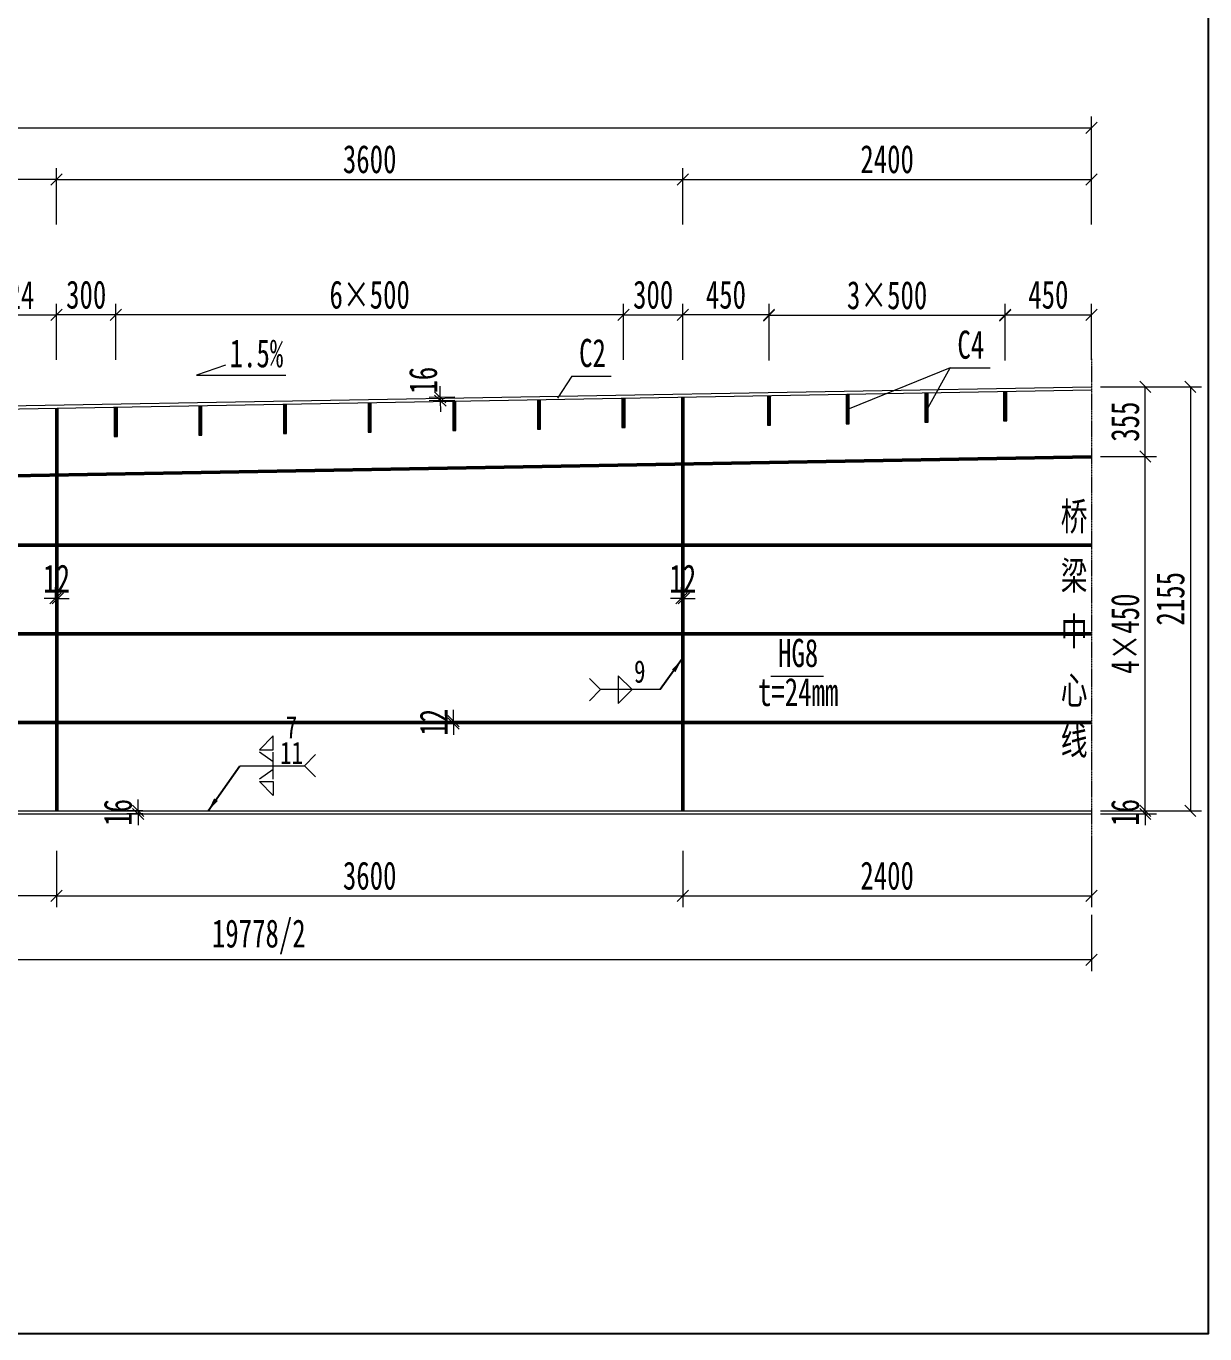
# Model space of a CAD drawing. Header units: millimetres. Extents: x -89049 to 410567, y -307459 to -100425.
# Drawn here: x 206561 to 212550, y -127671 to -121026 of the extents above; entities that cross this region are included whole.
import ezdxf
from ezdxf.enums import TextEntityAlignment as Align

# ---------------------------------------------------------------- set-up
doc = ezdxf.new("R2010")
doc.units = ezdxf.units.MM
doc.linetypes.add('CENTER2', pattern=[28.575, 19.05, -3.175, 3.175, -3.175])
doc.layers.get('Defpoints').update_dxf_attribs({"color": 8})
for name, color, linetype, lineweight in [('Dim', 4, 'Continuous', 15), ('中心线', 2, 'CENTER2', 15), ('文字', 7, 'Continuous', 15), ('细实线', 4, 'Continuous', 15), ('钢板细线', 6, 'Continuous', 15)]:
    doc.layers.add(name, color=color, linetype=linetype, lineweight=lineweight)
doc.layers.add('Text', color=4, linetype='Continuous')
doc.styles.add('111', font='', dxfattribs={"width": 0.7})
doc.styles.add('BM_Dim', font='', dxfattribs={"width": 0.85})
doc.styles.add('SMEDI', font='', dxfattribs={"width": 0.75})
doc.styles.get("Standard").update_dxf_attribs({"font": ''})
doc.styles.get('111').set_extended_font_data('仿宋_GB2312')
doc.styles.get('BM_Dim').set_extended_font_data('仿宋_GB2312')
doc.styles.get('SMEDI').set_extended_font_data('仿宋_GB2312')
doc.styles.get('Standard').set_extended_font_data('仿宋_GB2312')
doc.dimstyles.new('200', dxfattribs={"dimscale": 0, "dimtxt": 2.5, "dimasz": 1, "dimexe": 1, "dimexo": 1, "dimgap": 0.6, "dimtad": 1, "dimdec": 0, "dimdsep": 46, "dimtxsty": '111', "dimblk": 'OBLIQUE', "dimcen": 0, "dimclrd": 4, "dimclre": 4, "dimclrt": 4, "dimadec": 1, "dimazin": 2, "dimtfac": 1, "dimtdec": 0, "dimtix": 1, "dimtmove": 2, "dimatfit": 3, "dimfxl": 4, "dimfxlon": 1, "dimtolj": 1, "dimlwd": -1, "dimlwe": -1, "dimarcsym": 0})
doc.dimstyles.new('MSteel_1.0_1.0', dxfattribs={"dimtxt": 3, "dimasz": 1.2, "dimexe": 1, "dimexo": 1, "dimgap": 1, "dimtad": 3, "dimtoh": 1, "dimdec": 0, "dimzin": 0, "dimdsep": 46, "dimtxsty": 'Standard', "dimblk": 'ARCHTICK', "dimcen": 0.09, "dimclrd": 3, "dimclre": 3, "dimadec": 0, "dimazin": 0, "dimtfac": 1, "dimtdec": 4, "dimtofl": 0, "dimtmove": 0, "dimatfit": 3, "dimfxl": 1, "dimtolj": 1, "dimtzin": 0, "dimarcsym": 0})

# ---------------------------------------------------------------- blocks, each defined once
blk = doc.blocks.new('_Oblique')
at = {"color": 0, "linetype": 'ByBlock', "lineweight": -2}
blk.add_line((-0.5, -0.5), (0.5, 0.5), dxfattribs=at)
blk = doc.blocks.new('*D1226')
at = {"layer": 'Defpoints', "color": 0}
for p in [(211704.8, -122858.5), (211705, -125013.5), (212476.4, -125013.5)]:
    blk.add_point(p, dxfattribs=at)
at = {"layer": '细实线', "color": 4}
for p, q in [((212247.9, -122858.5), (212533.6, -122858.5)), ((212476.4, -122858.5), (212476.4, -125013.5)), ((212247.9, -125013.5), (212533.6, -125013.5))]:
    blk.add_line(p, q, dxfattribs=at)
at = {"layer": '细实线', "color": 4, "xscale": 57.14285714285715, "yscale": 57.14285714285715, "zscale": 57.14285714285715}
for p, rotation in [((212476.4, -122858.5), 90), ((212476.4, -125013.5), 270)]:
    blk.add_blockref('_Oblique', p, dxfattribs=dict(at, rotation=rotation))
at = {"layer": '细实线', "color": 4, "insert": (212375.7, -123936), "char_height": 142.86, "attachment_point": 5, "rotation": 90, "style": '111'}
blk.add_mtext('\\A1;2155', dxfattribs=at)
blk = doc.blocks.new('*D1227')
at = {"layer": 'Defpoints', "color": 0}
for p in [(207130, -125029.5), (207210.9, -125013.5), (207210.9, -125029.5)]:
    blk.add_point(p, dxfattribs=at)
at = {"layer": '细实线', "color": 4}
for p, q in [((207130, -125013.5), (207130, -124956.3)), ((207153.8, -125013.5), (207072.9, -125013.5)), ((207153.8, -125029.5), (207072.9, -125029.5)), ((207130, -125013.5), (207130, -125029.5)), ((207130, -125029.5), (207130, -125086.6))]:
    blk.add_line(p, q, dxfattribs=at)
at = {"layer": '细实线', "color": 4, "xscale": 57.14285714285715, "yscale": 57.14285714285715, "zscale": 57.14285714285715}
for p, rotation in [((207130, -125013.5), 270), ((207130, -125029.5), 90)]:
    blk.add_blockref('_Oblique', p, dxfattribs=dict(at, rotation=rotation))
at = {"layer": '细实线', "color": 4, "insert": (207027.8, -125021.5), "char_height": 142.86, "attachment_point": 5, "rotation": 90, "style": '111'}
blk.add_mtext('\\A1;16', dxfattribs=at)
blk = doc.blocks.new('*D1228')
at = {"layer": 'Defpoints', "color": 0}
for p in [(206710, -123950.8), (206722, -123933.8), (206722, -123950.8)]:
    blk.add_point(p, dxfattribs=at)
at = {"layer": '细实线', "color": 4}
for p, q in [((206710, -123933.8), (206710, -123876.6)), ((206722, -123933.8), (206722, -123876.6)), ((206710, -123933.8), (206652.9, -123933.8)), ((206710, -123933.8), (206722, -123933.8)), ((206722, -123933.8), (206779.2, -123933.8))]:
    blk.add_line(p, q, dxfattribs=at)
at = {"layer": '细实线', "color": 4, "xscale": 57.14285714285715, "yscale": 57.14285714285715, "zscale": 57.14285714285715}
blk.add_blockref('_Oblique', (206710, -123933.8), dxfattribs=at)
at = {"layer": '细实线', "color": 4, "xscale": 57.14285714285715, "yscale": 57.14285714285715, "zscale": 57.14285714285715, "rotation": 180}
blk.add_blockref('_Oblique', (206722, -123933.8), dxfattribs=at)
at = {"layer": '细实线', "color": 4, "insert": (206716, -123833.1), "char_height": 142.86, "attachment_point": 5, "style": '111'}
blk.add_mtext('\\A1;12', dxfattribs=at)
blk = doc.blocks.new('*D1229')
at = {"layer": 'Defpoints', "color": 0}
for p in [(209897.4, -125013.5), (211974.2, -125076.9), (211974.2, -125445.8)]:
    blk.add_point(p, dxfattribs=at)
at = {"layer": '细实线', "color": 4}
for p, q in [((209897.4, -125217.2), (209897.4, -125502.9)), ((211974.2, -125217.2), (211974.2, -125502.9)), ((209897.4, -125445.8), (211974.2, -125445.8))]:
    blk.add_line(p, q, dxfattribs=at)
at = {"layer": '细实线', "color": 4, "xscale": 57.14285714285715, "yscale": 57.14285714285715, "zscale": 57.14285714285715, "rotation": 180}
blk.add_blockref('_Oblique', (209897.4, -125445.8), dxfattribs=at)
at = {"layer": '细实线', "color": 4, "xscale": 57.14285714285715, "yscale": 57.14285714285715, "zscale": 57.14285714285715}
blk.add_blockref('_Oblique', (211974.2, -125445.8), dxfattribs=at)
at = {"layer": '细实线', "color": 4, "insert": (210935.8, -125343.6), "char_height": 142.86, "attachment_point": 5, "style": '111'}
blk.add_mtext('\\A1;2400', dxfattribs=at)
blk = doc.blocks.new('*D1230')
at = {"layer": 'Defpoints', "color": 0}
for p in [(206716, -125013.5), (209897.4, -125013.5), (209897.4, -125445.8)]:
    blk.add_point(p, dxfattribs=at)
at = {"layer": '细实线', "color": 4}
for p, q in [((206716, -125217.2), (206716, -125502.9)), ((209897.4, -125217.2), (209897.4, -125502.9)), ((206716, -125445.8), (209897.4, -125445.8))]:
    blk.add_line(p, q, dxfattribs=at)
at = {"layer": '细实线', "color": 4, "xscale": 57.14285714285715, "yscale": 57.14285714285715, "zscale": 57.14285714285715, "rotation": 180}
blk.add_blockref('_Oblique', (206716, -125445.8), dxfattribs=at)
at = {"layer": '细实线', "color": 4, "xscale": 57.14285714285715, "yscale": 57.14285714285715, "zscale": 57.14285714285715}
blk.add_blockref('_Oblique', (209897.4, -125445.8), dxfattribs=at)
at = {"layer": '细实线', "color": 4, "insert": (208306.7, -125343.6), "char_height": 142.86, "attachment_point": 5, "style": '111'}
blk.add_mtext('\\A1;3600', dxfattribs=at)
blk = doc.blocks.new('*D1231')
at = {"layer": 'Defpoints', "color": 0}
for p in [(203512.4, -125033.5), (206716, -125013.5), (203512.4, -125445.8)]:
    blk.add_point(p, dxfattribs=at)
at = {"layer": '细实线', "color": 4}
for p, q in [((203512.4, -125217.2), (203512.4, -125502.9)), ((206716, -125217.2), (206716, -125502.9)), ((206716, -125445.8), (203512.4, -125445.8))]:
    blk.add_line(p, q, dxfattribs=at)
at = {"layer": '细实线', "color": 4, "xscale": 57.14285714285715, "yscale": 57.14285714285715, "zscale": 57.14285714285715, "rotation": 180}
blk.add_blockref('_Oblique', (203512.4, -125445.8), dxfattribs=at)
at = {"layer": '细实线', "color": 4, "xscale": 57.14285714285715, "yscale": 57.14285714285715, "zscale": 57.14285714285715}
blk.add_blockref('_Oblique', (206716, -125445.8), dxfattribs=at)
at = {"layer": '细实线', "color": 4, "insert": (205114.2, -125343.6), "char_height": 142.86, "attachment_point": 5, "style": '111'}
blk.add_mtext('\\A1;3889', dxfattribs=at)
blk = doc.blocks.new('*D1232')
at = {"layer": 'Defpoints', "color": 0}
for p in [(203512.4, -125033.5), (211974, -125228.6), (203512.4, -125770.4)]:
    blk.add_point(p, dxfattribs=at)
at = {"layer": '细实线', "color": 4}
for p, q in [((203512.4, -125541.8), (203512.4, -125827.6)), ((211974, -125541.8), (211974, -125827.6)), ((211974, -125770.4), (203512.4, -125770.4))]:
    blk.add_line(p, q, dxfattribs=at)
at = {"layer": '细实线', "color": 4, "xscale": 57.14285714285715, "yscale": 57.14285714285715, "zscale": 57.14285714285715, "rotation": 180}
blk.add_blockref('_Oblique', (203512.4, -125770.4), dxfattribs=at)
at = {"layer": '细实线', "color": 4, "xscale": 57.14285714285715, "yscale": 57.14285714285715, "zscale": 57.14285714285715}
blk.add_blockref('_Oblique', (211974, -125770.4), dxfattribs=at)
at = {"layer": '细实线', "color": 4, "insert": (207743.2, -125653.9), "char_height": 142.857, "attachment_point": 5, "style": '111'}
blk.add_mtext('\\A1;19778/2', dxfattribs=at)
blk = doc.blocks.new('*D1233')
at = {"layer": 'Defpoints', "color": 0}
for p in [(208665.5, -122928.9), (208796.6, -122911), (208796.8, -122927)]:
    blk.add_point(p, dxfattribs=at)
at = {"layer": '细实线', "color": 4}
for p, q in [((208665.2, -122912.9), (208664.4, -122855.8)), ((208739.4, -122911.8), (208608.1, -122913.8)), ((208739.7, -122927.8), (208608.3, -122929.8)), ((208665.2, -122912.9), (208665.5, -122928.9)), ((208665.5, -122928.9), (208666.3, -122986.1))]:
    blk.add_line(p, q, dxfattribs=at)
at = {"layer": '细实线', "color": 4, "xscale": 57.14285714285715, "yscale": 57.14285714285715, "zscale": 57.14285714285715}
for p, rotation in [((208665.2, -122912.9), 270.8593722436541), ((208665.5, -122928.9), 90.85937224365405)]:
    blk.add_blockref('_Oblique', p, dxfattribs=dict(at, rotation=rotation))
at = {"layer": '细实线', "color": 4, "insert": (208579.2, -122825.5), "char_height": 142.86, "attachment_point": 5, "rotation": 90.85937, "style": '111'}
blk.add_mtext('\\A1;16', dxfattribs=at)
blk = doc.blocks.new('*D1234')
at = {"layer": 'Defpoints', "color": 0}
for p in [(211802.6, -123213.5), (212247.7, -123213.5), (211802.9, -125013.5)]:
    blk.add_point(p, dxfattribs=at)
at = {"layer": '细实线', "color": 4}
for p, q in [((212019.1, -123213.5), (212304.8, -123213.5)), ((212247.7, -125013.5), (212247.7, -123213.5)), ((212019.1, -125013.5), (212304.8, -125013.5))]:
    blk.add_line(p, q, dxfattribs=at)
at = {"layer": '细实线', "color": 4, "xscale": 57.14285714285715, "yscale": 57.14285714285715, "zscale": 57.14285714285715}
for p, rotation in [((212247.7, -123213.5), 90), ((212247.7, -125013.5), 270)]:
    blk.add_blockref('_Oblique', p, dxfattribs=dict(at, rotation=rotation))
at = {"layer": '细实线', "color": 4, "insert": (212145.5, -124113.5), "char_height": 142.86, "attachment_point": 5, "rotation": 90, "style": '111'}
blk.add_mtext('\\A1;4×450', dxfattribs=at)
blk = doc.blocks.new('*D1235')
at = {"layer": 'Defpoints', "color": 0}
for p in [(211802.6, -122858.5), (212247.7, -122858.5), (211802.9, -123213.5)]:
    blk.add_point(p, dxfattribs=at)
at = {"layer": '细实线', "color": 4}
for p, q in [((212019.1, -122858.5), (212304.8, -122858.5)), ((212247.7, -123213.5), (212247.7, -122858.5)), ((212019.1, -123213.5), (212304.8, -123213.5))]:
    blk.add_line(p, q, dxfattribs=at)
at = {"layer": '细实线', "color": 4, "xscale": 57.14285714285715, "yscale": 57.14285714285715, "zscale": 57.14285714285715}
for p, rotation in [((212247.7, -122858.5), 90), ((212247.7, -123213.5), 270)]:
    blk.add_blockref('_Oblique', p, dxfattribs=dict(at, rotation=rotation))
at = {"layer": '细实线', "color": 4, "insert": (212145.5, -123036), "char_height": 142.86, "attachment_point": 5, "rotation": 90, "style": '111'}
blk.add_mtext('\\A1;355', dxfattribs=at)
blk = doc.blocks.new('*D1236')
at = {"layer": 'Defpoints', "color": 0}
for p in [(211802.6, -125013.5), (211802.9, -125029.5), (212247.7, -125029.5)]:
    blk.add_point(p, dxfattribs=at)
at = {"layer": '细实线', "color": 4}
for p, q in [((212247.7, -125013.5), (212247.7, -124956.3)), ((212019.1, -125013.5), (212304.8, -125013.5)), ((212019.1, -125029.5), (212304.8, -125029.5)), ((212247.7, -125013.5), (212247.7, -125029.5)), ((212247.7, -125029.5), (212247.7, -125086.6))]:
    blk.add_line(p, q, dxfattribs=at)
at = {"layer": '细实线', "color": 4, "xscale": 57.14285714285715, "yscale": 57.14285714285715, "zscale": 57.14285714285715}
for p, rotation in [((212247.7, -125013.5), 270), ((212247.7, -125029.5), 90)]:
    blk.add_blockref('_Oblique', p, dxfattribs=dict(at, rotation=rotation))
at = {"layer": '细实线', "color": 4, "insert": (212145.5, -125021.5), "char_height": 142.86, "attachment_point": 5, "rotation": 90, "style": '111'}
blk.add_mtext('\\A1;16', dxfattribs=at)
blk = doc.blocks.new('*D1237')
at = {"layer": 'Defpoints', "color": 0}
for p in [(209891.4, -123950.8), (209903.4, -123933.8), (209903.4, -123950.8)]:
    blk.add_point(p, dxfattribs=at)
at = {"layer": '细实线', "color": 4}
for p, q in [((209891.4, -123933.8), (209891.4, -123876.6)), ((209903.4, -123933.8), (209903.4, -123876.6)), ((209891.4, -123933.8), (209834.3, -123933.8)), ((209891.4, -123933.8), (209903.4, -123933.8)), ((209903.4, -123933.8), (209960.6, -123933.8))]:
    blk.add_line(p, q, dxfattribs=at)
at = {"layer": '细实线', "color": 4, "xscale": 57.14285714285715, "yscale": 57.14285714285715, "zscale": 57.14285714285715}
blk.add_blockref('_Oblique', (209891.4, -123933.8), dxfattribs=at)
at = {"layer": '细实线', "color": 4, "xscale": 57.14285714285715, "yscale": 57.14285714285715, "zscale": 57.14285714285715, "rotation": 180}
blk.add_blockref('_Oblique', (209903.4, -123933.8), dxfattribs=at)
at = {"layer": '细实线', "color": 4, "insert": (209897.4, -123833.1), "char_height": 142.86, "attachment_point": 5, "style": '111'}
blk.add_mtext('\\A1;12', dxfattribs=at)
blk = doc.blocks.new('*D1239')
at = {"layer": 'Defpoints', "color": 0}
for p in [(208376.5, -124557.5), (208376.5, -124569.5), (208732.5, -124569.5)]:
    blk.add_point(p, dxfattribs=at)
at = {"layer": '细实线', "color": 4}
for p, q in [((208732.5, -124557.5), (208732.5, -124500.3)), ((208503.9, -124557.5), (208789.6, -124557.5)), ((208503.9, -124569.5), (208789.6, -124569.5)), ((208732.5, -124557.5), (208732.5, -124569.5)), ((208732.5, -124569.5), (208732.5, -124626.6))]:
    blk.add_line(p, q, dxfattribs=at)
at = {"layer": '细实线', "color": 4, "xscale": 57.14285714285715, "yscale": 57.14285714285715, "zscale": 57.14285714285715}
for p, rotation in [((208732.5, -124557.5), 270), ((208732.5, -124569.5), 90)]:
    blk.add_blockref('_Oblique', p, dxfattribs=dict(at, rotation=rotation))
at = {"layer": '细实线', "color": 4, "insert": (208631.8, -124563.5), "char_height": 142.86, "attachment_point": 5, "rotation": 90, "style": '111'}
blk.add_mtext('\\A1;12', dxfattribs=at)
blk = doc.blocks.new('*D1245')
at = {"layer": 'Defpoints', "color": 0}
for p in [(211974, -121542.4), (190651.3, -121716.4), (211974, -123001.7)]:
    blk.add_point(p, dxfattribs=at)
at = {"layer": '细实线', "color": 4}
for p, q in [((190651.3, -121659.3), (190651.3, -121485.3)), ((211974, -121771), (211974, -121485.3)), ((190651.3, -121542.4), (211974, -121542.4))]:
    blk.add_line(p, q, dxfattribs=at)
at = {"layer": '细实线', "color": 4, "xscale": 57.14285714285715, "yscale": 57.14285714285715, "zscale": 57.14285714285715, "rotation": 180}
blk.add_blockref('_Oblique', (190651.3, -121542.4), dxfattribs=at)
at = {"layer": '细实线', "color": 4, "xscale": 57.14285714285715, "yscale": 57.14285714285715, "zscale": 57.14285714285715}
blk.add_blockref('_Oblique', (211974, -121542.4), dxfattribs=at)
at = {"layer": '细实线', "color": 4, "insert": (201312.6, -121440.2), "char_height": 142.86, "attachment_point": 5, "style": '111'}
blk.add_mtext('\\A1;22750', dxfattribs=at)
blk = doc.blocks.new('*D1290')
at = {"layer": 'Defpoints', "color": 0}
for p in [(203853.5, -121805.1), (206716, -122971.5), (203853.5, -123001.7)]:
    blk.add_point(p, dxfattribs=at)
at = {"layer": '细实线', "color": 4}
for p, q in [((203853.5, -122033.7), (203853.5, -121748)), ((206716, -122033.7), (206716, -121748)), ((206716, -121805.1), (203853.5, -121805.1))]:
    blk.add_line(p, q, dxfattribs=at)
at = {"layer": '细实线', "color": 4, "xscale": 57.14285714285715, "yscale": 57.14285714285715, "zscale": 57.14285714285715, "rotation": 180}
blk.add_blockref('_Oblique', (203853.5, -121805.1), dxfattribs=at)
at = {"layer": '细实线', "color": 4, "xscale": 57.14285714285715, "yscale": 57.14285714285715, "zscale": 57.14285714285715}
blk.add_blockref('_Oblique', (206716, -121805.1), dxfattribs=at)
at = {"layer": '细实线', "color": 4, "insert": (205284.8, -121702.9), "char_height": 142.86, "attachment_point": 5, "style": '111'}
blk.add_mtext('\\A1;3548', dxfattribs=at)
blk = doc.blocks.new('*D1291')
at = {"layer": 'Defpoints', "color": 0}
for p in [(209897.4, -121805.1), (206716, -122971.5), (209897.4, -122971.5)]:
    blk.add_point(p, dxfattribs=at)
at = {"layer": '细实线', "color": 4}
for p, q in [((206716, -122033.7), (206716, -121748)), ((209897.4, -122033.7), (209897.4, -121748)), ((206716, -121805.1), (209897.4, -121805.1))]:
    blk.add_line(p, q, dxfattribs=at)
at = {"layer": '细实线', "color": 4, "xscale": 57.14285714285715, "yscale": 57.14285714285715, "zscale": 57.14285714285715, "rotation": 180}
blk.add_blockref('_Oblique', (206716, -121805.1), dxfattribs=at)
at = {"layer": '细实线', "color": 4, "xscale": 57.14285714285715, "yscale": 57.14285714285715, "zscale": 57.14285714285715}
blk.add_blockref('_Oblique', (209897.4, -121805.1), dxfattribs=at)
at = {"layer": '细实线', "color": 4, "insert": (208306.7, -121702.9), "char_height": 142.86, "attachment_point": 5, "style": '111'}
blk.add_mtext('\\A1;3600', dxfattribs=at)
blk = doc.blocks.new('*D1292')
at = {"layer": 'Defpoints', "color": 0}
for p in [(211974, -121805.1), (209897.4, -122965.5), (211974, -122965.5)]:
    blk.add_point(p, dxfattribs=at)
at = {"layer": '细实线', "color": 4}
for p, q in [((209897.4, -122033.7), (209897.4, -121748)), ((211974, -122033.7), (211974, -121748)), ((209897.4, -121805.1), (211974, -121805.1))]:
    blk.add_line(p, q, dxfattribs=at)
at = {"layer": '细实线', "color": 4, "xscale": 57.14285714285715, "yscale": 57.14285714285715, "zscale": 57.14285714285715, "rotation": 180}
blk.add_blockref('_Oblique', (209897.4, -121805.1), dxfattribs=at)
at = {"layer": '细实线', "color": 4, "xscale": 57.14285714285715, "yscale": 57.14285714285715, "zscale": 57.14285714285715}
blk.add_blockref('_Oblique', (211974, -121805.1), dxfattribs=at)
at = {"layer": '细实线', "color": 4, "insert": (210935.7, -121702.9), "char_height": 142.86, "attachment_point": 5, "style": '111'}
blk.add_mtext('\\A1;2400', dxfattribs=at)
blk = doc.blocks.new('_ArchTick')
at = {"color": 0, "linetype": 'ByBlock', "const_width": 0.15}
blk.add_lwpolyline([(-0.5, -0.5), (0.5, 0.5)], dxfattribs=at)
blk = doc.blocks.new('角焊缝1')
at = {"layer": 'Dim'}
blk.add_line((-3101.17, 370.22), (-3106.48, 370.22), dxfattribs=at)
blk.add_lwpolyline([(-3107.48, 369.22), (-3106.48, 370.22), (-3107.48, 371.22)], dxfattribs=at)
blk.add_lwpolyline([(-3104.91, 371.45), (-3104.91, 368.99), (-3103.68, 370.22)], close=True, dxfattribs=at)
blk = doc.blocks.new('半融透1')
at = {"layer": 'Dim'}
for p, q in [((2.98, 0.34), (1.75, 1.21)), ((0.03, 0), (5.74, 0)), ((2.98, -0.34), (1.75, -1.21))]:
    blk.add_line(p, q, dxfattribs=at)
for points in [[(1.75, 1.41), (2.98, 1.41), (2.98, 2.65)], [(1.75, -1.41), (2.98, -1.41), (2.98, -2.65)]]:
    blk.add_lwpolyline(points, close=True, dxfattribs=at)
for points in [[(2.98, -1.21), (2.98, 0), (2.98, 1.21)], [(6.74, -1), (5.74, 0), (6.74, 1)]]:
    blk.add_lwpolyline(points, dxfattribs=at)
at = {"layer": 'Text', "style": 'SMEDI', "width": 0.75}
blk.add_text('7', height=2, dxfattribs=at).set_placement((4.09, 3.42), align=Align.MIDDLE_LEFT)
blk = doc.blocks.new('*D3009')
at = {"layer": 'Defpoints', "color": 0}
for p in [(211974, -122493.6), (211535.7, -122907.9), (211974, -122905.3)]:
    blk.add_point(p, dxfattribs=at)
at = {"layer": '细实线', "color": 4}
for p, q in [((211535.7, -122722.2), (211535.7, -122436.5)), ((211974, -122722.2), (211974, -122436.5)), ((211535.7, -122493.6), (211974, -122493.6))]:
    blk.add_line(p, q, dxfattribs=at)
at = {"layer": '细实线', "color": 4, "xscale": 57.14285714285715, "yscale": 57.14285714285715, "zscale": 57.14285714285715, "rotation": 180}
blk.add_blockref('_Oblique', (211535.7, -122493.6), dxfattribs=at)
at = {"layer": '细实线', "color": 4, "xscale": 57.14285714285715, "yscale": 57.14285714285715, "zscale": 57.14285714285715}
blk.add_blockref('_Oblique', (211974, -122493.6), dxfattribs=at)
at = {"layer": '细实线', "color": 4, "insert": (211754.8, -122391.4), "char_height": 142.86, "attachment_point": 5, "style": '111'}
blk.add_mtext('\\A1;450', dxfattribs=at)
blk = doc.blocks.new('*D3010')
at = {"layer": 'Defpoints', "color": 0}
for p in [(210335.7, -122496.3), (210335.7, -122914.3), (211535.7, -122907.9)]:
    blk.add_point(p, dxfattribs=at)
at = {"layer": '细实线', "color": 4}
for p, q in [((210335.7, -122724.9), (210335.7, -122439.1)), ((211535.7, -122724.9), (211535.7, -122439.1)), ((211535.7, -122496.3), (210335.7, -122496.3))]:
    blk.add_line(p, q, dxfattribs=at)
at = {"layer": '细实线', "color": 4, "xscale": 57.14285714285715, "yscale": 57.14285714285715, "zscale": 57.14285714285715, "rotation": 180}
blk.add_blockref('_Oblique', (210335.7, -122496.3), dxfattribs=at)
at = {"layer": '细实线', "color": 4, "xscale": 57.14285714285715, "yscale": 57.14285714285715, "zscale": 57.14285714285715}
blk.add_blockref('_Oblique', (211535.7, -122496.3), dxfattribs=at)
at = {"layer": '细实线', "color": 4, "insert": (210935.7, -122394.1), "char_height": 142.86, "attachment_point": 5, "style": '111'}
blk.add_mtext('\\A1;3×500', dxfattribs=at)
blk = doc.blocks.new('*D3011')
at = {"layer": 'Defpoints', "color": 0}
for p in [(209897.4, -122493.6), (209897.4, -122905.3), (210335.7, -122907.9)]:
    blk.add_point(p, dxfattribs=at)
at = {"layer": '细实线', "color": 4}
for p, q in [((209897.4, -122722.2), (209897.4, -122436.5)), ((210335.7, -122722.2), (210335.7, -122436.5)), ((210335.7, -122493.6), (209897.4, -122493.6))]:
    blk.add_line(p, q, dxfattribs=at)
at = {"layer": '细实线', "color": 4, "xscale": 57.14285714285715, "yscale": 57.14285714285715, "zscale": 57.14285714285715, "rotation": 180}
blk.add_blockref('_Oblique', (209897.4, -122493.6), dxfattribs=at)
at = {"layer": '细实线', "color": 4, "xscale": 57.14285714285715, "yscale": 57.14285714285715, "zscale": 57.14285714285715}
blk.add_blockref('_Oblique', (210335.7, -122493.6), dxfattribs=at)
at = {"layer": '细实线', "color": 4, "insert": (210116.6, -122391.4), "char_height": 142.86, "attachment_point": 5, "style": '111'}
blk.add_mtext('\\A1;450', dxfattribs=at)
blk = doc.blocks.new('*D3012')
at = {"layer": 'Defpoints', "color": 0}
for p in [(207016.7, -122493.6), (207016.7, -122995.2), (209596.7, -122958.6)]:
    blk.add_point(p, dxfattribs=at)
at = {"layer": '细实线', "color": 4}
for p, q in [((207016.7, -122722.2), (207016.7, -122436.5)), ((209596.7, -122722.2), (209596.7, -122436.5)), ((209596.7, -122493.6), (207016.7, -122493.6))]:
    blk.add_line(p, q, dxfattribs=at)
at = {"layer": '细实线', "color": 4, "xscale": 57.14285714285715, "yscale": 57.14285714285715, "zscale": 57.14285714285715, "rotation": 180}
blk.add_blockref('_Oblique', (207016.7, -122493.6), dxfattribs=at)
at = {"layer": '细实线', "color": 4, "xscale": 57.14285714285715, "yscale": 57.14285714285715, "zscale": 57.14285714285715}
blk.add_blockref('_Oblique', (209596.7, -122493.6), dxfattribs=at)
at = {"layer": '细实线', "color": 4, "insert": (208306.7, -122391.4), "char_height": 142.857, "attachment_point": 5, "style": '111'}
blk.add_mtext('\\A1;\\f仿宋_GB2312|b0|i0|c134|p49;6×500', dxfattribs=at)
blk = doc.blocks.new('*D3013')
at = {"layer": 'Defpoints', "color": 0}
for p in [(209897.4, -122493.6), (209897.4, -122905.3), (209596.7, -122958.6)]:
    blk.add_point(p, dxfattribs=at)
at = {"layer": '细实线', "color": 4}
for p, q in [((209596.7, -122722.2), (209596.7, -122436.5)), ((209897.4, -122722.2), (209897.4, -122436.5)), ((209596.7, -122493.6), (209897.4, -122493.6))]:
    blk.add_line(p, q, dxfattribs=at)
at = {"layer": '细实线', "color": 4, "xscale": 57.14285714285715, "yscale": 57.14285714285715, "zscale": 57.14285714285715, "rotation": 180}
blk.add_blockref('_Oblique', (209596.7, -122493.6), dxfattribs=at)
at = {"layer": '细实线', "color": 4, "xscale": 57.14285714285715, "yscale": 57.14285714285715, "zscale": 57.14285714285715}
blk.add_blockref('_Oblique', (209897.4, -122493.6), dxfattribs=at)
at = {"layer": '细实线', "color": 4, "insert": (209747.1, -122391.4), "char_height": 142.86, "attachment_point": 5, "style": '111'}
blk.add_mtext('\\A1;300', dxfattribs=at)
blk = doc.blocks.new('*D3014')
at = {"layer": 'Defpoints', "color": 0}
for p in [(206716, -122493.6), (206716, -122905.3), (207016.7, -122958.6)]:
    blk.add_point(p, dxfattribs=at)
at = {"layer": '细实线', "color": 4}
for p, q in [((206716, -122722.2), (206716, -122436.5)), ((207016.7, -122722.2), (207016.7, -122436.5)), ((207016.7, -122493.6), (206716, -122493.6))]:
    blk.add_line(p, q, dxfattribs=at)
at = {"layer": '细实线', "color": 4, "xscale": 57.14285714285715, "yscale": 57.14285714285715, "zscale": 57.14285714285715, "rotation": 180}
blk.add_blockref('_Oblique', (206716, -122493.6), dxfattribs=at)
at = {"layer": '细实线', "color": 4, "xscale": 57.14285714285715, "yscale": 57.14285714285715, "zscale": 57.14285714285715}
blk.add_blockref('_Oblique', (207016.7, -122493.6), dxfattribs=at)
at = {"layer": '细实线', "color": 4, "insert": (206866.4, -122391.4), "char_height": 142.86, "attachment_point": 5, "style": '111'}
blk.add_mtext('\\A1;300', dxfattribs=at)
blk = doc.blocks.new('*D3016')
at = {"layer": 'Defpoints', "color": 0}
for p in [(206716, -122493.6), (206716, -122905.3), (206284.8, -123026.4)]:
    blk.add_point(p, dxfattribs=at)
at = {"layer": '细实线', "color": 4}
for p, q in [((206284.8, -122722.2), (206284.8, -122436.5)), ((206716, -122722.2), (206716, -122436.5)), ((206284.8, -122493.6), (206716, -122493.6))]:
    blk.add_line(p, q, dxfattribs=at)
at = {"layer": '细实线', "color": 4, "xscale": 57.14285714285715, "yscale": 57.14285714285715, "zscale": 57.14285714285715, "rotation": 180}
blk.add_blockref('_Oblique', (206284.8, -122493.6), dxfattribs=at)
at = {"layer": '细实线', "color": 4, "xscale": 57.14285714285715, "yscale": 57.14285714285715, "zscale": 57.14285714285715}
blk.add_blockref('_Oblique', (206716, -122493.6), dxfattribs=at)
at = {"layer": '细实线', "color": 4, "insert": (206500.4, -122393), "char_height": 142.86, "attachment_point": 5, "style": '111'}
blk.add_mtext('\\A1;524', dxfattribs=at)

msp = doc.modelspace()

# ---------------------------------------------------------------- linework, layer by layer
at = {"layer": 'Defpoints'}
for p, q in [((208736.7, -123081.6), (208736.7, -122931.6)), ((209166.7, -123074), (209166.7, -122924)), ((209596.7, -123066.4), (209596.7, -122916.4)), ((209897.4, -122910.5), (209897.4, -125013.5)), ((210335.7, -123053.4), (210335.7, -122903.4)), ((210735.7, -123046.3), (210735.7, -122896.3)), ((211135.7, -123039.2), (211135.7, -122889.2)), ((211535.7, -123032.2), (211535.7, -122882.2)), ((206716, -122967.2), (206716, -125013.5)), ((207016.7, -123111.9), (207016.7, -122961.9)), ((207446.7, -123104.3), (207446.7, -122954.3)), ((207876.7, -123096.7), (207876.7, -122946.7)), ((208306.7, -123089.1), (208306.7, -122939.1)), ((203732, -123663.5), (211974.2, -123663.5)), ((203644.5, -124113.5), (211974.2, -124113.5)), ((203557, -124563.5), (211974.2, -124563.5))]:
    msp.add_line(p, q, dxfattribs=at)
msp.add_lwpolyline([(190566.6, -113054.1), (212566.6, -113054.1), (212566.6, -127671.3), (190566.6, -127671.3)], close=True, dxfattribs=at)
msp.add_lwpolyline([(203791.4, -123357.8), (211974, -123213.5)], dxfattribs=at)
at = {"layer": '中心线', "ltscale": 0.3}
msp.add_line((211974, -122716.4), (211974, -125247.9), dxfattribs=at)
at = {"layer": '细实线'}
for p, q in [((207574.1, -122749.4), (207426.7, -122799.2)), ((207426.7, -122799.2), (207881.5, -122799.2)), ((211256.1, -122762.2), (210743.7, -122971.2)), ((211143.7, -122964.2), (211256.1, -122762.2)), ((211256.1, -122762.2), (211459.4, -122762.2)), ((209333.9, -122804.1), (209261.1, -122917.3)), ((209333.9, -122804.1), (209533.4, -122804.1)), ((210344.1, -124328.5), (210612.8, -124328.5))]:
    msp.add_line(p, q, dxfattribs=at)
at = {"layer": '钢板细线'}
for p, q in [((209891.4, -122910.6), (209891.4, -123244.2)), ((209903.4, -122910.4), (209903.4, -123244)), ((206710, -122967.3), (206710, -123300.3)), ((206722, -122967.1), (206722, -123300.1)), ((209891.4, -123256.2), (209891.4, -123657.5)), ((209903.4, -123256), (209903.4, -123657.5)), ((206710, -123312.3), (206710, -123657.5)), ((206722, -123312.1), (206722, -123657.5)), ((203733.2, -123657.5), (211974.2, -123657.5)), ((203730.8, -123669.5), (211974.2, -123669.5)), ((206710, -123669.5), (206710, -124107.5)), ((206722, -123669.5), (206722, -124107.5)), ((209891.4, -123669.5), (209891.4, -124107.5)), ((209903.4, -123669.5), (209903.4, -124107.5)), ((203643.3, -124119.5), (211974.2, -124119.5)), ((203645.7, -124107.5), (211974.2, -124107.5)), ((206710, -124119.5), (206710, -124557.5)), ((206722, -124119.5), (206722, -124557.5)), ((209891.4, -124119.5), (209891.4, -124557.5)), ((209903.4, -124119.5), (209903.4, -124557.5)), ((203555.9, -124569.5), (211974.2, -124569.5)), ((203558.2, -124557.5), (211974.2, -124557.5)), ((206710, -124569.5), (206710, -125013.5)), ((206722, -124569.5), (206722, -125013.5)), ((209891.4, -124569.5), (209891.4, -125013.5)), ((209903.4, -124569.5), (209903.4, -125013.5)), ((203512.4, -125013.5), (211974.2, -125013.5)), ((203512.4, -125029.5), (211974.2, -125029.5))]:
    msp.add_line(p, q, dxfattribs=at)
for points in [[(203853.5, -123001.7), (211974, -122858.5)], [(203850.4, -123017.7), (211974, -122874.5)], [(208728.7, -122931.7), (208728.7, -123081.6), (208744.7, -123081.6), (208744.7, -122931.4)], [(209158.7, -122924.1), (209158.7, -123074), (209174.7, -123074), (209174.7, -122923.8)], [(209588.7, -122916.5), (209588.7, -123066.4), (209604.7, -123066.4), (209604.7, -122916.2)], [(210327.7, -122903.5), (210327.7, -123053.4), (210343.7, -123053.4), (210343.7, -122903.2)], [(210727.7, -122896.4), (210727.7, -123046.3), (210743.7, -123046.3), (210743.7, -122896.2)], [(211127.7, -122889.4), (211127.7, -123039.2), (211143.7, -123039.2), (211143.7, -122889.1)], [(211527.7, -122882.3), (211527.7, -123032.2), (211543.7, -123032.2), (211543.7, -122882.1)], [(207008.7, -122962), (207008.7, -123111.9), (207024.7, -123111.9), (207024.7, -122961.7)], [(207438.7, -122954.4), (207438.7, -123104.3), (207454.7, -123104.3), (207454.7, -122954.2)], [(207868.7, -122946.9), (207868.7, -123096.7), (207884.7, -123096.7), (207884.7, -122946.6)], [(208298.7, -122939.3), (208298.7, -123089.1), (208314.7, -123089.1), (208314.7, -122939)], [(203790.2, -123363.8), (211974.1, -123219.5)], [(203792.6, -123351.7), (211973.9, -123207.5)]]:
    msp.add_lwpolyline(points, dxfattribs=at)

# ---------------------------------------------------------------- block references
at = {"layer": '细实线', "color": 8, "xscale": 57.1428571428572, "yscale": 57.1428571428572, "zscale": 57.1428571428572}
msp.add_blockref('角焊缝1', (386993.3, -145552.9), dxfattribs=at)
at = {"layer": '细实线', "xscale": 57.1428571428572, "yscale": 57.1428571428572, "zscale": 57.1428571428572}
msp.add_blockref('半融透1', (207646.7, -124784.1), dxfattribs=at)

# ---------------------------------------------------------------- texts
at = {"layer": 'Text', "style": 'SMEDI', "width": 0.75}
for s, height, p in [('9', 114.3, (209649.7, -124305.4)), ('11', 114.29, (207851.5, -124719))]:
    msp.add_text(s, height=height, dxfattribs=at).set_placement(p, align=Align.MIDDLE_LEFT)
at = {"layer": '文字', "style": 'BM_Dim', "width": 0.7}
for s, height, p in [('C4', 142.86, (211361, -122759.2)), ('1.5%', 142.86, (207731.5, -122802.7)), ('C2', 142.86, (209438.8, -122801.1)), ('桥', 142.9, (211885.9, -123631.8)), ('梁', 142.9, (211885.9, -123933)), ('中', 142.9, (211885.9, -124215.9)), ('HG8', 142.86, (210483.6, -124325.5)), ('心', 142.9, (211885.9, -124514.9)), ('t=24mm', 142.86, (210483.6, -124523.8)), ('线', 142.9, (211885.9, -124771.5))]:
    msp.add_text(s, height=height, dxfattribs=at).set_placement(p, align=Align.BOTTOM_CENTER)

# ---------------------------------------------------------------- dimensions: what is measured, and where the dimension line sits
at = {"layer": '细实线'}
for base, p1, p2, text, picture, middle in [((211974, -121542.4), (190651.3, -121716.4), (211974, -123001.7), '22750', '*D1245', (201312.6, -121440.2)), ((203853.5, -121805.1), (206716, -122971.5), (203853.5, -123001.7), '3548', '*D1290', (205284.8, -121702.9)), ((209897.4, -121805.1), (206716, -122971.5), (209897.4, -122971.5), '3600', '*D1291', (208306.7, -121702.9)), ((211974, -121805.1), (209897.4, -122965.5), (211974, -122965.5), '2400', '*D1292', (210935.7, -121702.9)), ((206716, -122493.6), (206284.8, -123026.4), (206716, -122905.3), '524', '*D3016', (206500.4, -122393)), ((207016.7, -122493.6), (209596.7, -122958.6), (207016.7, -122995.2), '\\f仿宋_GB2312|b0|i0|c134|p49;6×500', '*D3012', (208306.7, -122391.4)), ((209897.4, -122493.6), (209596.7, -122958.6), (209897.4, -122905.3), '300', '*D3013', (209747.1, -122391.4)), ((211974, -122493.6), (211535.7, -122907.9), (211974, -122905.3), '450', '*D3009', (211754.8, -122391.4)), ((203512.4, -125445.8), (206716, -125013.5), (203512.4, -125033.5), '3889', '*D1231', (205114.2, -125343.6)), ((203512.4, -125770.4), (211974, -125228.6), (203512.4, -125033.5), '19778/2', '*D1232', (207743.2, -125653.9)), ((209897.4, -125445.8), (206716, -125013.5), (209897.4, -125013.5), '3600', '*D1230', (208306.7, -125343.6)), ((211974.2, -125445.8), (209897.4, -125013.5), (211974.2, -125076.9), '2400', '*D1229', (210935.8, -125343.6))]:
    dim = msp.add_linear_dim(base=base, p1=p1, p2=p2, text=text, dimstyle='200', override={"dimscale": 57.142857, "dimtxsty": '111', "dimblk": 'Oblique'}, dxfattribs=at)
    dim.commit()
    dim.dimension.update_dxf_attribs({"geometry": picture, "text_midpoint": middle})
for base, p1, p2, angle, text, picture, middle in [((206716, -122493.6), (207016.7, -122958.6), (206716, -122905.3), 180, '300', '*D3014', (206866.4, -122391.4)), ((209897.4, -122493.6), (210335.7, -122907.9), (209897.4, -122905.3), 180, '450', '*D3011', (210116.6, -122391.4)), ((210335.7, -122496.3), (211535.7, -122907.9), (210335.7, -122914.3), 180, '3×500', '*D3010', (210935.7, -122394.1)), ((212247.7, -123213.5), (211802.9, -125013.5), (211802.6, -123213.5), 90, '4×450', '*D1234', (212145.5, -124113.5))]:
    dim = msp.add_linear_dim(base=base, p1=p1, p2=p2, angle=angle, text=text, dimstyle='200', override={"dimscale": 57.142857, "dimtxsty": '111', "dimblk": 'Oblique'}, dxfattribs=at)
    dim.commit()
    dim.dimension.update_dxf_attribs({"geometry": picture, "text_midpoint": middle})
dim = msp.add_linear_dim(base=(208665.5, -122928.9), p1=(208796.6, -122911), p2=(208796.8, -122927), angle=270.85937, dimstyle='200', override={"dimscale": 57.142857, "dimblk": 'Oblique'}, dxfattribs=at)
dim.commit()
dim.dimension.update_dxf_attribs({"geometry": '*D1233', "text_midpoint": (208579.2, -122825.5), "dimtype": 161})
for base, p1, p2, picture, middle in [((212476.4, -125013.5), (211704.8, -122858.5), (211705, -125013.5), '*D1226', (212375.7, -123936)), ((212247.7, -122858.5), (211802.9, -123213.5), (211802.6, -122858.5), '*D1235', (212145.5, -123036)), ((208732.5, -124569.5), (208376.5, -124557.5), (208376.5, -124569.5), '*D1239', (208631.8, -124563.5)), ((207130, -125029.5), (207210.9, -125013.5), (207210.9, -125029.5), '*D1227', (207027.8, -125021.5)), ((212247.7, -125029.5), (211802.6, -125013.5), (211802.9, -125029.5), '*D1236', (212145.5, -125021.5))]:
    dim = msp.add_linear_dim(base=base, p1=p1, p2=p2, angle=90, dimstyle='200', override={"dimscale": 57.142857, "dimblk": 'Oblique'}, dxfattribs=at)
    dim.commit()
    dim.dimension.update_dxf_attribs({"geometry": picture, "text_midpoint": middle})
for base, p1, p2, picture, middle in [((206722, -123933.8), (206710, -123950.8), (206722, -123950.8), '*D1228', (206716, -123833.1)), ((209903.4, -123933.8), (209891.4, -123950.8), (209903.4, -123950.8), '*D1237', (209897.4, -123833.1))]:
    dim = msp.add_linear_dim(base=base, p1=p1, p2=p2, dimstyle='200', override={"dimscale": 57.142857, "dimblk": 'Oblique'}, dxfattribs=at)
    dim.commit()
    dim.dimension.update_dxf_attribs({"geometry": picture, "text_midpoint": middle})

# ---------------------------------------------------------------- leaders
at = {"layer": 'Dim'}
for points in [[(209891.4, -124246.5), (209783.3, -124397.3)], [(207486.3, -125012.9), (207646.7, -124784.1)]]:
    msp.add_leader(points, dimstyle='MSteel_1.0_1.0', override={"dimscale": 57.142857, "dimclrd": 256}, dxfattribs=at)

doc.saveas('drawing.dxf')
